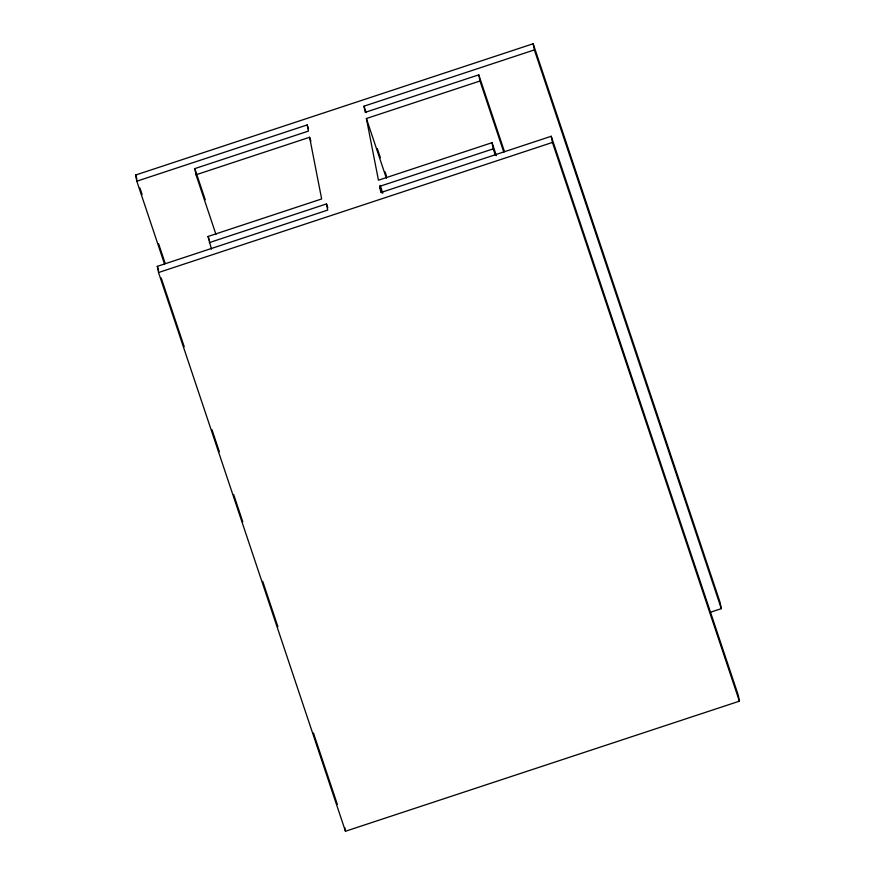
<?xml version="1.0" encoding="UTF-8"?>
<svg xmlns="http://www.w3.org/2000/svg" width="875" height="875" viewBox="0 0 875 875"><rect width="100%" height="100%" fill="white"/><g stroke="black" fill="none" stroke-linecap="round" stroke-linejoin="round"><path stroke-width="1.31" d="M164.566 264.173L136.806 181.202L135.603 175.033L533.17 43.75L720.114 602.481L721.317 608.65L709.702 612.478M136.806 181.202L307.191 124.939L308.492 128.822M504.372 151.32L478.778 74.845L365.192 112.35L363.989 106.181L534.373 49.919L533.17 43.75M215.961 234.412L196.011 174.781L194.808 168.612L308.394 131.108L307.191 124.939M196.011 174.781L309.608 137.277L310.909 141.159M496.377 155.652L492.034 142.691L378.448 180.195L366.395 118.519L479.992 81.014L478.778 74.845M211.433 249.112L208.064 236.458L321.65 198.953L309.608 137.277M209.267 242.627L326.495 203.919L327.797 207.812M326.495 203.919L327.698 210.088L157.314 266.35L158.517 272.519L345.461 831.25L739.397 701.17L738.194 695.002L551.239 136.27L380.855 192.533L379.652 186.364L493.248 148.859L492.034 142.691M158.517 272.519L552.453 142.439L551.239 136.27M534.373 49.919L721.317 608.65M552.453 142.439L739.397 701.17M479.992 81.014L503.847 152.305M493.248 148.859L495.414 155.334M363.989 106.181L366.155 112.667M377.344 148.652L380.373 157.719M385.142 171.981L386.444 175.875M366.395 118.519L386.356 178.15M380.188 185.38L382.791 193.167M379.652 186.364L381.817 192.85M194.808 168.612L205.22 199.73M208.064 236.458L209.366 240.352M135.603 175.033L136.905 178.927M139.945 187.994L142.111 194.48M158.594 243.742L165.102 263.189M157.314 266.35L158.616 270.244M161.219 278.02L184.209 346.73M211.969 429.691L219.341 451.73M233.658 494.517L242.758 521.741M262.719 581.372L277.9 626.741M313.469 733.042L337.323 804.344M344.739 827.553L345.461 831.25"/></g></svg>
